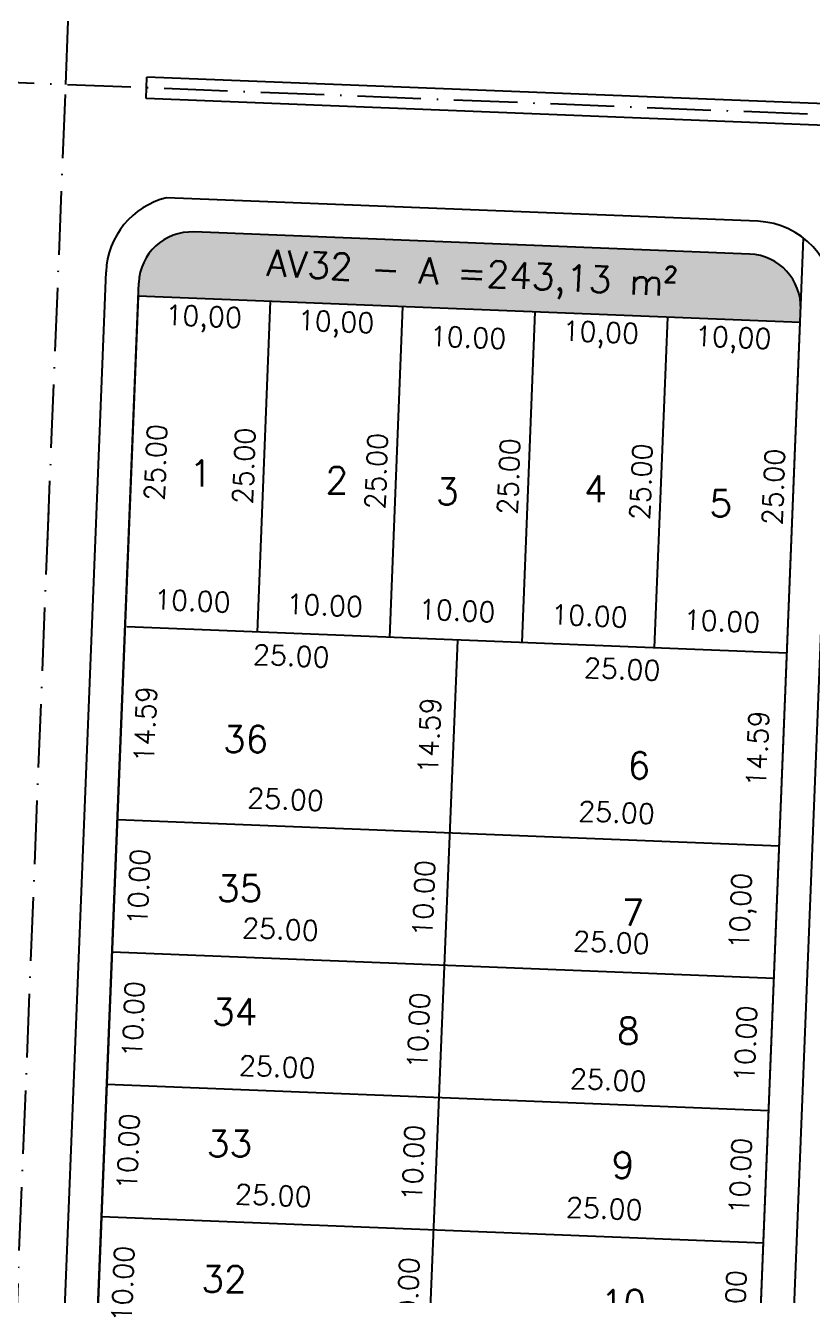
# Model space of a CAD drawing. Header units: millimetres. Extents: x 1794 to 8081, y 409 to 2272.
# Drawn here: x 6123.5 to 6182.9, y 867.6 to 963.6 of the extents above; entities that cross this region are included whole.
import ezdxf
from ezdxf.enums import TextEntityAlignment as Align

# ---------------------------------------------------------------- set-up
doc = ezdxf.new("R2010")
doc.units = ezdxf.units.MM
doc.linetypes.add('ACAD_ISO10W100', pattern=[18, 12, -3, 0, -3])
for name, color, linetype in [('02 - EIXO VIA', 2, 'ACAD_ISO10W100'), ('03 - CALÇADA', 1, 'Continuous'), ('boundary quadras', 232, 'Continuous'), ('COT', 8, 'Continuous'), ('FAIXAS VERDES', 62, 'Continuous'), ('LOTES', 2, 'Continuous'), ('QUADRAS', 3, 'Continuous'), ('Texto Lotes', 31, 'Continuous'), ('TXT CB. QDAS', 41, 'Continuous')]:
    doc.layers.add(name, color=color, linetype=linetype)
doc.styles.add('arcad1', font='romans.shx')
doc.dimstyles.new('REGIS', dxfattribs={"dimtxt": 1.5, "dimasz": 0.12, "dimexe": 0, "dimexo": 0, "dimgap": 0, "dimtad": 0, "dimzin": 4, "dimdsep": 46, "dimtxsty": 'arcad1', "dimblk1": 'BOLA', "dimblk2": 'BOLA', "dimsah": 1, "dimcen": 0.12, "dimse1": 1, "dimse2": 1, "dimsd1": 1, "dimsd2": 1, "dimclrd": 256, "dimclre": 8, "dimclrt": 1, "dimadec": 0, "dimazin": 0, "dimtfac": 1.2, "dimtix": 1, "dimtmove": 2, "dimatfit": 3, "dimldrblk": 'BOLA', "dimfxl": 0, "dimfxlon": 1, "dimtvp": 2, "dimtolj": 1, "dimtzin": 4, "dimarcsym": 0})

# ---------------------------------------------------------------- blocks, each defined once
blk = doc.blocks.new('*D983')
at = {"layer": 'Defpoints', "color": 0}
for p in [(6151.87, 938.722), (6161.889, 939), (6161.802, 936.805)]:
    blk.add_point(p, dxfattribs=at)
at = {"layer": 'COT', "color": 1, "insert": (6156.925, 940.002), "char_height": 1.5, "attachment_point": 5, "rotation": 357.71902, "style": 'arcad1'}
blk.add_mtext('\\A1;10.00', dxfattribs=at)
blk = doc.blocks.new('BOLA')
for p, q in [((-1, 0), (1, 0)), ((0, -1), (0, 1))]:
    blk.add_line(p, q)
blk.add_circle((0, 0), 0.3)
blk = doc.blocks.new('*D984')
at = {"layer": 'Defpoints', "color": 0}
for p in [(6151.2, 921.897), (6141.027, 917.748), (6150.988, 916.574)]:
    blk.add_point(p, dxfattribs=at)
at = {"layer": 'COT', "color": 1, "insert": (6146.111, 919.77), "char_height": 1.5, "attachment_point": 5, "rotation": 357.71902, "style": 'arcad1'}
blk.add_mtext('\\A1;10.00', dxfattribs=at)
blk = doc.blocks.new('*D985')
at = {"layer": 'Defpoints', "color": 0}
for p in [(6151.2, 921.897), (6161.168, 920.903), (6160.98, 916.176)]:
    blk.add_point(p, dxfattribs=at)
at = {"layer": 'COT', "color": 1, "insert": (6156.104, 919.372), "char_height": 1.5, "attachment_point": 5, "rotation": 357.71902, "style": 'arcad1'}
blk.add_mtext('\\A1;10.00', dxfattribs=at)
blk = doc.blocks.new('*D986')
at = {"layer": 'Defpoints', "color": 0}
for p in [(6161.168, 920.903), (6171.182, 921.041), (6170.972, 915.778)]:
    blk.add_point(p, dxfattribs=at)
at = {"layer": 'COT', "color": 1, "insert": (6166.096, 918.974), "char_height": 1.5, "attachment_point": 5, "rotation": 357.71902, "style": 'arcad1'}
blk.add_mtext('\\A1;10.00', dxfattribs=at)
blk = doc.blocks.new('*D987')
at = {"layer": 'Defpoints', "color": 0}
for p in [(6171.182, 921.041), (6181.199, 921.178), (6180.968, 915.379)]:
    blk.add_point(p, dxfattribs=at)
at = {"layer": 'COT', "color": 1, "insert": (6176.09, 918.576), "char_height": 1.5, "attachment_point": 5, "rotation": 357.71902, "style": 'arcad1'}
blk.add_mtext('\\A1;10.00', dxfattribs=at)
blk = doc.blocks.new('*D294')
at = {"layer": 'Defpoints', "color": 0}
for p in [(6130.584, 903.508), (6155.573, 902.732), (6155.529, 901.625)]:
    blk.add_point(p, dxfattribs=at)
at = {"layer": 'COT', "color": 1, "insert": (6143.158, 905.12), "char_height": 1.5, "attachment_point": 5, "rotation": 357.71902, "style": 'arcad1'}
blk.add_mtext('\\A1;25.00', dxfattribs=at)
blk = doc.blocks.new('*D295')
at = {"layer": 'Defpoints', "color": 0}
for p in [(6155.573, 902.732), (6180.562, 901.956), (6180.509, 900.63)]:
    blk.add_point(p, dxfattribs=at)
at = {"layer": 'COT', "color": 1, "insert": (6168.138, 904.125), "char_height": 1.5, "attachment_point": 5, "rotation": 357.71902, "style": 'arcad1'}
blk.add_mtext('\\A1;25.00', dxfattribs=at)
blk = doc.blocks.new('*D296')
at = {"layer": 'Defpoints', "color": 0}
for p in [(6130.194, 893.701), (6155.183, 892.924), (6155.138, 891.817)]:
    blk.add_point(p, dxfattribs=at)
at = {"layer": 'COT', "color": 1, "insert": (6142.768, 895.313), "char_height": 1.5, "attachment_point": 5, "rotation": 357.71902, "style": 'arcad1'}
blk.add_mtext('\\A1;25.00', dxfattribs=at)
blk = doc.blocks.new('*D297')
at = {"layer": 'Defpoints', "color": 0}
for p in [(6155.183, 892.924), (6180.171, 892.148), (6180.119, 890.822)]:
    blk.add_point(p, dxfattribs=at)
at = {"layer": 'COT', "color": 1, "insert": (6167.748, 894.318), "char_height": 1.5, "attachment_point": 5, "rotation": 357.71902, "style": 'arcad1'}
blk.add_mtext('\\A1;25.00', dxfattribs=at)
blk = doc.blocks.new('*D298')
at = {"layer": 'Defpoints', "color": 0}
for p in [(6129.955, 883.309), (6154.944, 882.533), (6154.9, 881.426)]:
    blk.add_point(p, dxfattribs=at)
at = {"layer": 'COT', "color": 1, "insert": (6142.529, 884.921), "char_height": 1.5, "attachment_point": 5, "rotation": 357.71902, "style": 'arcad1'}
blk.add_mtext('\\A1;25.00', dxfattribs=at)
blk = doc.blocks.new('*D299')
at = {"layer": 'Defpoints', "color": 0}
for p in [(6154.944, 882.533), (6179.933, 881.757), (6179.88, 880.431)]:
    blk.add_point(p, dxfattribs=at)
at = {"layer": 'COT', "color": 1, "insert": (6167.509, 883.926), "char_height": 1.5, "attachment_point": 5, "rotation": 357.71902, "style": 'arcad1'}
blk.add_mtext('\\A1;25.00', dxfattribs=at)
blk = doc.blocks.new('*D300')
at = {"layer": 'Defpoints', "color": 0}
for p in [(6129.656, 873.601), (6154.645, 872.825), (6154.601, 871.718)]:
    blk.add_point(p, dxfattribs=at)
at = {"layer": 'COT', "color": 1, "insert": (6142.23, 875.213), "char_height": 1.5, "attachment_point": 5, "rotation": 357.71902, "style": 'arcad1'}
blk.add_mtext('\\A1;25.00', dxfattribs=at)
blk = doc.blocks.new('*D301')
at = {"layer": 'Defpoints', "color": 0}
for p in [(6154.645, 872.825), (6179.634, 872.049), (6179.581, 870.723)]:
    blk.add_point(p, dxfattribs=at)
at = {"layer": 'COT', "color": 1, "insert": (6167.21, 874.218), "char_height": 1.5, "attachment_point": 5, "rotation": 357.71902, "style": 'arcad1'}
blk.add_mtext('\\A1;25.00', dxfattribs=at)
blk = doc.blocks.new('*D993')
at = {"layer": 'Defpoints', "color": 0}
for p in [(6131.248, 923.394), (6141.236, 922.997), (6140.994, 916.91)]:
    blk.add_point(p, dxfattribs=at)
at = {"layer": 'COT', "color": 1, "insert": (6136.119, 920.106), "char_height": 1.5, "attachment_point": 5, "rotation": 357.71902, "style": 'arcad1'}
blk.add_mtext('\\A1;10.00', dxfattribs=at)
blk = doc.blocks.new('*D994')
at = {"layer": 'Defpoints', "color": 0}
for p in [(6132.034, 943.126), (6131.166, 918.141), (6135.853, 917.954)]:
    blk.add_point(p, dxfattribs=at)
at = {"layer": 'COT', "color": 1, "insert": (6133.353, 930.563), "char_height": 1.5, "attachment_point": 5, "rotation": 87.71902, "style": 'arcad1'}
blk.add_mtext('\\A1;25.00', dxfattribs=at)
blk = doc.blocks.new('*D995')
at = {"layer": 'Defpoints', "color": 0}
for p in [(6131.166, 918.141), (6130.458, 903.564), (6135.272, 903.372)]:
    blk.add_point(p, dxfattribs=at)
at = {"layer": 'COT', "color": 1, "insert": (6132.565, 910.783), "char_height": 1.5, "attachment_point": 5, "rotation": 87.71902, "style": 'arcad1'}
blk.add_mtext('\\A1;14.59', dxfattribs=at)
blk = doc.blocks.new('*D996')
at = {"layer": 'Defpoints', "color": 0}
for p in [(6130.458, 903.564), (6130.06, 893.572), (6134.874, 893.38)]:
    blk.add_point(p, dxfattribs=at)
at = {"layer": 'COT', "color": 1, "insert": (6132.075, 898.496), "char_height": 1.5, "attachment_point": 5, "rotation": 87.71902, "style": 'arcad1'}
blk.add_mtext('\\A1;10.00', dxfattribs=at)
blk = doc.blocks.new('*D997')
at = {"layer": 'Defpoints', "color": 0}
for p in [(6130.06, 893.572), (6129.662, 883.58), (6134.476, 883.388)]:
    blk.add_point(p, dxfattribs=at)
at = {"layer": 'COT', "color": 1, "insert": (6131.677, 888.504), "char_height": 1.5, "attachment_point": 5, "rotation": 87.71902, "style": 'arcad1'}
blk.add_mtext('\\A1;10.00', dxfattribs=at)
blk = doc.blocks.new('*D998')
at = {"layer": 'Defpoints', "color": 0}
for p in [(6129.662, 883.58), (6129.264, 873.588), (6134.078, 873.396)]:
    blk.add_point(p, dxfattribs=at)
at = {"layer": 'COT', "color": 1, "insert": (6131.279, 878.512), "char_height": 1.5, "attachment_point": 5, "rotation": 87.71902, "style": 'arcad1'}
blk.add_mtext('\\A1;10.00', dxfattribs=at)
blk = doc.blocks.new('*D999')
at = {"layer": 'Defpoints', "color": 0}
for p in [(6129.264, 873.588), (6128.866, 863.596), (6133.68, 863.404)]:
    blk.add_point(p, dxfattribs=at)
at = {"layer": 'COT', "color": 1, "insert": (6130.881, 868.52), "char_height": 1.5, "attachment_point": 5, "rotation": 87.71902, "style": 'arcad1'}
blk.add_mtext('\\A1;10.00', dxfattribs=at)
blk = doc.blocks.new('*D1016')
at = {"layer": 'Defpoints', "color": 0}
for p in [(6155.594, 872.539), (6157.7, 872.455), (6156.846, 862.481)]:
    blk.add_point(p, dxfattribs=at)
at = {"layer": 'COT', "color": 1, "insert": (6152.397, 867.663), "char_height": 1.5, "attachment_point": 5, "rotation": 87.71902, "style": 'arcad1'}
blk.add_mtext('\\A1;10.00', dxfattribs=at)
blk = doc.blocks.new('*D1017')
at = {"layer": 'Defpoints', "color": 0}
for p in [(6155.992, 882.531), (6157.733, 882.462), (6157.7, 872.455)]:
    blk.add_point(p, dxfattribs=at)
at = {"layer": 'COT', "color": 1, "insert": (6152.795, 877.655), "char_height": 1.5, "attachment_point": 5, "rotation": 87.71902, "style": 'arcad1'}
blk.add_mtext('\\A1;10.00', dxfattribs=at)
blk = doc.blocks.new('*D1018')
at = {"layer": 'Defpoints', "color": 0}
for p in [(6156.39, 892.523), (6159.045, 892.418), (6157.733, 882.462)]:
    blk.add_point(p, dxfattribs=at)
at = {"layer": 'COT', "color": 1, "insert": (6153.193, 887.647), "char_height": 1.5, "attachment_point": 5, "rotation": 87.71902, "style": 'arcad1'}
blk.add_mtext('\\A1;10.00', dxfattribs=at)
blk = doc.blocks.new('*D1019')
at = {"layer": 'Defpoints', "color": 0}
for p in [(6156.788, 902.515), (6159.443, 902.41), (6159.045, 892.418)]:
    blk.add_point(p, dxfattribs=at)
at = {"layer": 'COT', "color": 1, "insert": (6153.591, 897.639), "char_height": 1.5, "attachment_point": 5, "rotation": 87.71902, "style": 'arcad1'}
blk.add_mtext('\\A1;10.00', dxfattribs=at)
blk = doc.blocks.new('*D1020')
at = {"layer": 'Defpoints', "color": 0}
for p in [(6157.298, 917.1), (6158.885, 917.036), (6159.443, 902.41)]:
    blk.add_point(p, dxfattribs=at)
at = {"layer": 'COT', "color": 1, "insert": (6154.01, 909.928), "char_height": 1.5, "attachment_point": 5, "rotation": 87.71902, "style": 'arcad1'}
blk.add_mtext('\\A1;14.59', dxfattribs=at)
blk = doc.blocks.new('*D1021')
at = {"layer": 'Defpoints', "color": 0}
for p in [(6178.154, 916.269), (6177.574, 901.687), (6181.478, 901.532)]:
    blk.add_point(p, dxfattribs=at)
at = {"layer": 'COT', "color": 1, "insert": (6178.771, 908.942), "char_height": 1.5, "attachment_point": 5, "rotation": 87.71902, "style": 'arcad1'}
blk.add_mtext('\\A1;14.59', dxfattribs=at)
blk = doc.blocks.new('*D1022')
at = {"layer": 'Defpoints', "color": 0}
for p in [(6178.037, 891.661), (6177.662, 881.668), (6180.682, 881.548)]:
    blk.add_point(p, dxfattribs=at)
at = {"layer": 'COT', "color": 1, "insert": (6177.883, 886.663), "char_height": 1.5, "attachment_point": 5, "rotation": 87.71902, "style": 'arcad1'}
blk.add_mtext('\\A1;10.00', dxfattribs=at)
blk = doc.blocks.new('*D1023')
at = {"layer": 'Defpoints', "color": 0}
for p in [(6177.662, 881.668), (6175.598, 871.742), (6180.284, 871.556)]:
    blk.add_point(p, dxfattribs=at)
at = {"layer": 'COT', "color": 1, "insert": (6177.485, 876.671), "char_height": 1.5, "attachment_point": 5, "rotation": 87.71902, "style": 'arcad1'}
blk.add_mtext('\\A1;10.00', dxfattribs=at)
blk = doc.blocks.new('*D1024')
at = {"layer": 'Defpoints', "color": 0}
for p in [(6175.598, 871.742), (6175.544, 861.737), (6179.886, 861.564)]:
    blk.add_point(p, dxfattribs=at)
at = {"layer": 'COT', "color": 1, "insert": (6177.087, 866.679), "char_height": 1.5, "attachment_point": 5, "rotation": 87.71902, "style": 'arcad1'}
blk.add_mtext('\\A1;10.00', dxfattribs=at)
blk = doc.blocks.new('*D1033')
at = {"layer": 'Defpoints', "color": 0}
for p in [(6180.514, 941.195), (6179.519, 916.215), (6182.489, 916.096)]:
    blk.add_point(p, dxfattribs=at)
at = {"layer": 'COT', "color": 1, "insert": (6179.988, 928.706), "char_height": 1.5, "attachment_point": 5, "rotation": 87.71902, "style": 'arcad1'}
blk.add_mtext('\\A1;25.00', dxfattribs=at)
blk = doc.blocks.new('*D322')
at = {"layer": 'Defpoints', "color": 0}
for p in [(6170.518, 941.593), (6169.523, 916.613), (6172.492, 916.494)]:
    blk.add_point(p, dxfattribs=at)
at = {"layer": 'COT', "color": 1, "insert": (6169.992, 929.104), "char_height": 1.5, "attachment_point": 5, "rotation": 87.71902, "style": 'arcad1'}
blk.add_mtext('\\A1;25.00', dxfattribs=at)
blk = doc.blocks.new('*D323')
at = {"layer": 'Defpoints', "color": 0}
for p in [(6160.526, 941.991), (6159.531, 917.011), (6162.5, 916.892)]:
    blk.add_point(p, dxfattribs=at)
at = {"layer": 'COT', "color": 1, "insert": (6160, 929.502), "char_height": 1.5, "attachment_point": 5, "rotation": 87.71902, "style": 'arcad1'}
blk.add_mtext('\\A1;25.00', dxfattribs=at)
blk = doc.blocks.new('*D324')
at = {"layer": 'Defpoints', "color": 0}
for p in [(6150.534, 942.389), (6149.539, 917.409), (6152.508, 917.29)]:
    blk.add_point(p, dxfattribs=at)
at = {"layer": 'COT', "color": 1, "insert": (6150.008, 929.9), "char_height": 1.5, "attachment_point": 5, "rotation": 87.71902, "style": 'arcad1'}
blk.add_mtext('\\A1;25.00', dxfattribs=at)
blk = doc.blocks.new('*D325')
at = {"layer": 'Defpoints', "color": 0}
for p in [(6140.542, 942.787), (6139.547, 917.807), (6142.516, 917.688)]:
    blk.add_point(p, dxfattribs=at)
at = {"layer": 'COT', "color": 1, "insert": (6140.016, 930.298), "char_height": 1.5, "attachment_point": 5, "rotation": 87.71902, "style": 'arcad1'}
blk.add_mtext('\\A1;25.00', dxfattribs=at)
blk = doc.blocks.new('*D331')
at = {"layer": 'Defpoints', "color": 0}
for p in [(6131.011, 914.336), (6156, 913.56), (6155.956, 912.453)]:
    blk.add_point(p, dxfattribs=at)
at = {"layer": 'COT', "color": 1, "insert": (6143.585, 915.948), "char_height": 1.5, "attachment_point": 5, "rotation": 357.71902, "style": 'arcad1'}
blk.add_mtext('\\A1;25.00', dxfattribs=at)
blk = doc.blocks.new('*D332')
at = {"layer": 'Defpoints', "color": 0}
for p in [(6156, 913.56), (6180.989, 912.784), (6180.936, 911.458)]:
    blk.add_point(p, dxfattribs=at)
at = {"layer": 'COT', "color": 1, "insert": (6168.565, 914.953), "char_height": 1.5, "attachment_point": 5, "rotation": 357.71902, "style": 'arcad1'}
blk.add_mtext('\\A1;25.00', dxfattribs=at)
blk = doc.blocks.new('*D1622')
at = {"layer": 'Defpoints', "color": 0}
for p in [(6180.418, 901.574), (6181.478, 901.532), (6178.037, 891.661)]:
    blk.add_point(p, dxfattribs=at)
at = {"layer": 'COT', "color": 1, "insert": (6177.71, 896.678), "char_height": 1.5, "attachment_point": 5, "rotation": 87.71902, "style": 'arcad1'}
blk.add_mtext('\\A1;10,00', dxfattribs=at)
blk = doc.blocks.new('*D1623')
at = {"layer": 'Defpoints', "color": 0}
for p in [(6171.998, 941.534), (6161.889, 939), (6171.794, 936.407)]:
    blk.add_point(p, dxfattribs=at)
at = {"layer": 'COT', "color": 1, "insert": (6166.94, 940.175), "char_height": 1.5, "attachment_point": 5, "rotation": 357.71902, "style": 'arcad1'}
blk.add_mtext('\\A1;10,00', dxfattribs=at)
blk = doc.blocks.new('*D1624')
at = {"layer": 'Defpoints', "color": 0}
for p in [(6171.998, 941.534), (6181.994, 941.136), (6181.79, 936.009)]:
    blk.add_point(p, dxfattribs=at)
at = {"layer": 'COT', "color": 1, "insert": (6176.934, 939.777), "char_height": 1.5, "attachment_point": 5, "rotation": 357.71902, "style": 'arcad1'}
blk.add_mtext('\\A1;10,00', dxfattribs=at)
blk = doc.blocks.new('*D1625')
at = {"layer": 'Defpoints', "color": 0}
for p in [(6142.022, 942.728), (6151.87, 938.722), (6141.818, 937.601)]:
    blk.add_point(p, dxfattribs=at)
at = {"layer": 'COT', "color": 1, "insert": (6146.956, 940.971), "char_height": 1.5, "attachment_point": 5, "rotation": 357.71902, "style": 'arcad1'}
blk.add_mtext('\\A1;10,00', dxfattribs=at)
blk = doc.blocks.new('*D1626')
at = {"layer": 'Defpoints', "color": 0}
for p in [(6132.034, 943.126), (6142.022, 942.728), (6131.83, 937.999)]:
    blk.add_point(p, dxfattribs=at)
at = {"layer": 'COT', "color": 1, "insert": (6136.966, 941.369), "char_height": 1.5, "attachment_point": 5, "rotation": 357.71902, "style": 'arcad1'}
blk.add_mtext('\\A1;10,00', dxfattribs=at)

msp = doc.modelspace()

# ---------------------------------------------------------------- hatches: boundary and pattern name
at = {"layer": 'FAIXAS VERDES'}
h = msp.add_hatch(dxfattribs=at)
h.set_pattern_fill('AR-SAND', color=256, scale=0.1, style=0)
h.set_pattern_definition([(37.5, (5943.82, 941.136), (-0.16, 4.89413), [0, -3.8608, 0, -4.318, 0, -4.1275]), (7.5, (5943.82, 941.136), (4.49523, 7.16825), [0, -2.0828, 0, -3.4798, 0, -1.3335]), (327.5, (5940.696, 941.136), (7.909924, 0.01437), [0, -1.27, 0, -4.572, 0, -5.969]), (317.5, (5940.696, 941.136), (7.63556, 2.2293), [0, -0.635, 0, -2.9972, 0, -3.429])])
edge = h.paths.add_edge_path()
edge.add_line((6071.142, 977.199), (6071.102, 976.2))
edge.add_arc((6075.099, 976.041), 4, 177.71902, 267.71902)
edge.add_line((6074.94, 972.044), (6116.906, 970.372))
edge.add_arc((6117.065, 974.369), 4, 267.71902, 357.71902)
edge.add_line((6121.062, 974.21), (6121.102, 975.209))
edge.add_line((6121.102, 975.209), (6071.142, 977.199))
edge = h.paths.add_edge_path()
edge.add_line((6178.196, 946.291), (6136.23, 947.963))
edge.add_arc((6136.07, 943.966), 4, 87.71902, 177.71902)
edge.add_line((6132.074, 944.125), (6132.034, 943.126))
edge.add_line((6132.034, 943.126), (6181.994, 941.136))
edge.add_line((6181.994, 941.136), (6182.034, 942.135))
edge.add_arc((6178.037, 942.294), 4, 357.71902, 447.71902)
edge = h.paths.add_edge_path()
edge.add_line((6116.055, 948.998), (6074.088, 950.67))
edge.add_arc((6073.929, 946.673), 4, 87.71902, 177.71902)
edge.add_line((6069.932, 946.832), (6069.914, 946.375))
edge.add_line((6069.914, 946.375), (6119.874, 944.385))
edge.add_line((6119.874, 944.385), (6119.893, 944.842))
edge.add_arc((6115.896, 945.002), 4, 357.71902, 447.71902)
edge = h.paths.add_edge_path()
edge.add_line((6053.904, 951.474), (6010.979, 953.184))
edge.add_arc((6010.82, 949.187), 4, 87.71902, 177.71902)
edge.add_line((6006.823, 949.346), (6006.805, 948.888))
edge.add_line((6006.805, 948.888), (6057.724, 946.86))
edge.add_line((6057.724, 946.86), (6057.742, 947.318))
edge.add_arc((6053.745, 947.477), 4, 357.71902, 447.71902)
edge = h.paths.add_edge_path()
edge.add_line((6058.951, 977.685), (6008.033, 979.713))
edge.add_line((6008.033, 979.713), (6007.978, 978.327))
edge.add_arc((6011.974, 978.167), 4, 177.71902, 267.71902)
edge.add_line((6011.815, 974.17), (6054.74, 972.461))
edge.add_arc((6054.899, 976.458), 4, 267.71902, 357.71902)
edge.add_line((6058.896, 976.298), (6058.951, 977.685))
h.paths.add_polyline_path([(5963.598, 954.329), (5958.865, 955.545), (5953.697, 957.023), (5949.97, 958.189), (5947.16, 959.125), (5945.2, 959.806), (5943.82, 960.301), (5944.1, 960.968), (5944.719, 961.984), (5945.523, 962.716), (5946.342, 963.148), (5947.289, 963.387), (5948.584, 963.338), (5950.141, 962.847), (5953.125, 961.882), (5957.226, 960.647), (5961.736, 959.408), (5967.33, 958.04), (5973.465, 956.751), (5977.816, 955.969), (5982.336, 955.269), (5985.745, 954.817), (5988.741, 954.473), (5991.045, 954.242), (5992.573, 953.768), (5993.533, 953.032), (5994.397, 951.654), (5994.607, 950.823), (5994.619, 949.472), (5983.466, 950.612), (5973.521, 952.197)])
edge = h.paths.add_edge_path()
edge.add_line((5995.81, 979.386), (5995.846, 980.28))
edge.add_arc((6007.185, 1137.781), 157.909, 246.85045, 265.88208, ccw=False)
edge.add_line((5945.106, 992.587), (5945.004, 990.024))
edge.add_arc((5949.001, 989.864), 4, 177.71902, 248.48329)
edge.add_arc((6007.284, 1137.699), 162.909, 248.48329, 264.41303)
edge.add_arc((5991.813, 979.545), 4, 264.41303, 357.71902)
h = msp.add_hatch(dxfattribs=at)
h.set_pattern_fill('AR-SAND', color=256, scale=0.1, style=0)
h.set_pattern_definition([(37.5, (6133.237, 932.096), (-0.16, 4.89413), [0, -3.8608, 0, -4.318, 0, -4.1275]), (7.5, (6133.237, 932.096), (4.49523, 7.16825), [0, -2.0828, 0, -3.4798, 0, -1.3335]), (327.5, (6130.113, 932.096), (7.90992, 0.01437), [0, -1.27, 0, -4.572, 0, -5.969]), (317.5, (6130.113, 932.096), (7.63556, 2.2293), [0, -0.635, 0, -2.9972, 0, -3.429])])
edge = h.paths.add_edge_path()
edge.add_line((6183.197, 971.344), (6183.237, 972.343))
edge.add_line((6183.237, 972.343), (6133.277, 974.333))
edge.add_line((6133.277, 974.333), (6133.237, 973.334))
edge.add_arc((6137.234, 973.175), 4, 177.71902, 267.71902)
edge.add_line((6137.075, 969.178), (6179.041, 967.506))
edge.add_arc((6179.201, 971.503), 4, 267.71902, 357.71902)
edge = h.paths.add_edge_path()
edge.add_line((6232.004, 976.587), (6224.09, 977.991))
edge.add_line((6224.09, 977.991), (6215.935, 976.497))
edge.add_line((6215.935, 976.497), (6209.054, 972.395))
edge.add_line((6209.054, 972.395), (6205.926, 971.439))
edge.add_line((6205.926, 971.439), (6202.335, 971.582))
edge.add_line((6202.335, 971.582), (6195.428, 971.858))
edge.add_line((6195.428, 971.858), (6195.388, 970.858))
edge.add_arc((6199.385, 970.699), 4, 177.71902, 267.71902)
edge.add_line((6199.225, 966.702), (6208.173, 966.346))
edge.add_arc((6208.332, 970.343), 4, 267.71902, 315.75008)
edge.add_arc((6224.09, 954.991), 18, -140.98107, 135.75008, ccw=False)
edge.add_arc((6206.998, 941.141), 4, 39.01893, 87.71902)
edge.add_line((6207.157, 945.138), (6198.38, 945.487))
edge.add_arc((6198.221, 941.49), 4, 87.71902, 177.71902)
edge.add_line((6194.224, 941.649), (6194.185, 940.65))
edge.add_line((6194.185, 940.65), (6204.834, 940.226))
edge.add_arc((6204.674, 936.229), 4, 83.90009, 87.71902, ccw=False)
edge.add_arc((6204.674, 936.229), 4, 44.01871, 83.90018, ccw=False)
edge.add_arc((6224.09, 954.991), 23, 224.01871, 326.91625)
edge.add_line((6243.362, 942.436), (6246.239, 948.792))
edge.add_line((6246.239, 948.792), (6246.922, 957.768))
edge.add_line((6246.922, 957.768), (6244.701, 965.198))
edge.add_line((6244.701, 965.198), (6239.385, 972.169))
edge.add_line((6239.385, 972.169), (6232.004, 976.587))

# ---------------------------------------------------------------- linework, layer by layer
at = {"layer": '02 - EIXO VIA', "ltscale": 0.4}
for p, q in [((6126.565, 959.088), (6129.9, 1042.821)), ((6197.133, 956.277), (6001.305, 964.077)), ((6125.182, 924.366), (6126.565, 959.088)), ((6118.119, 747.047), (6125.331, 928.103))]:
    msp.add_line(p, q, dxfattribs=at)
at = {"layer": '03 - CALÇADA'}
for p, q in [((6132.628, 958.046), (6132.693, 959.664)), ((6197.177, 957.105), (6132.693, 959.664)), ((6197.09, 955.478), (6132.628, 958.046)), ((6178.795, 948.769), (6134.164, 950.547)), ((6128.293, 912.031), (6129.605, 944.956)), ((6177.084, 755.038), (6184.552, 942.535)), ((6122.103, 756.63), (6128.293, 912.031))]:
    msp.add_line(p, q, dxfattribs=at)
for centre, start, end in [((6135.6, 944.717), 103.70478, 177.71902), ((6178.557, 942.774), 357.71902, 87.71902)]:
    msp.add_arc(centre, 6, start, end, dxfattribs=at)
at = {"layer": 'boundary quadras'}
msp.add_lwpolyline([(6181.994, 941.136), (6132.034, 943.126), (6130.772, 911.451), (6124.659, 757.981), (6174.647, 756.685)], close=True, dxfattribs=at)
at = {"layer": 'LOTES'}
for p, q in [((6141.027, 917.748), (6142.022, 942.728)), ((6151.019, 917.35), (6152.014, 942.33)), ((6161.011, 916.952), (6162.006, 941.932)), ((6171.003, 916.554), (6171.998, 941.534)), ((6180.999, 916.156), (6131.166, 918.141)), ((6150.662, 782.664), (6156.146, 917.146)), ((6180.419, 901.574), (6130.458, 903.564)), ((6180.021, 891.582), (6130.06, 893.572)), ((6179.623, 881.59), (6129.662, 883.58)), ((6179.225, 871.598), (6129.264, 873.588))]:
    msp.add_line(p, q, dxfattribs=at)
at = {"layer": 'QUADRAS'}
for p, q in [((6178.196, 946.291), (6136.23, 947.963)), ((6174.605, 755.63), (6182.248, 947.504)), ((6130.772, 911.451), (6132.074, 944.125)), ((6181.994, 941.136), (6132.034, 943.126)), ((6124.622, 757.037), (6130.772, 911.451))]:
    msp.add_line(p, q, dxfattribs=at)
for centre, start, end in [((6136.07, 943.966), 87.71902, 177.71902), ((6178.037, 942.294), 357.71902, 87.71902)]:
    msp.add_arc(centre, 4, start, end, dxfattribs=at)

# ---------------------------------------------------------------- texts
at = {"layer": 'Texto Lotes', "style": 'arcad1'}
for s, p in [('1', (6136.752, 929.739)), ('2', (6147.026, 929.225)), ('4', (6166.554, 928.563)), ('3', (6155.363, 928.369)), ('5', (6176, 927.465)), ('36', (6140.132, 909.659)), ('6', (6169.823, 907.678)), ('35', (6139.684, 898.398)), ('7', (6169.38, 896.557)), ('34', (6139.312, 889.073)), ('8', (6169.025, 887.639)), ('33', (6138.916, 879.122)), ('9', (6168.621, 877.499)), ('32', (6138.509, 868.895)), ('10', (6168.643, 867.081))]:
    msp.add_text(s, height=2, dxfattribs=at).set_placement(p, align=Align.MIDDLE_CENTER)
at = {"layer": 'TXT CB. QDAS', "style": 'arcad1'}
msp.add_text('AV32 - A =243,13 m² ', height=2, rotation=357.12262, dxfattribs=at).set_placement((6157.901, 944.832), align=Align.MIDDLE_CENTER)

# ---------------------------------------------------------------- dimensions: what is measured, and where the dimension line sits
at = {"layer": 'COT'}
for base, p1, p2, angle, picture, middle in [((6135.853, 917.954), (6132.034, 943.126), (6131.166, 918.141), 87.71902, '*D994', (6133.353, 930.563)), ((6142.516, 917.688), (6140.542, 942.787), (6139.547, 917.807), 87.71902, '*D325', (6140.016, 930.298)), ((6152.508, 917.29), (6150.534, 942.389), (6149.539, 917.409), 87.71902, '*D324', (6150.008, 929.9)), ((6162.5, 916.892), (6160.526, 941.991), (6159.531, 917.011), 87.71902, '*D323', (6160, 929.502)), ((6161.802, 936.805), (6151.87, 938.722), (6161.889, 939), 357.71902, '*D983', (6156.925, 940.002)), ((6172.492, 916.494), (6170.518, 941.593), (6169.523, 916.613), 87.71902, '*D322', (6169.992, 929.104)), ((6182.489, 916.096), (6180.514, 941.195), (6179.519, 916.215), 87.71902, '*D1033', (6179.988, 928.706)), ((6140.994, 916.91), (6131.248, 923.394), (6141.236, 922.997), 357.71902, '*D993', (6136.119, 920.106)), ((6150.988, 916.574), (6141.027, 917.748), (6151.2, 921.897), 357.71902, '*D984', (6146.111, 919.77)), ((6160.98, 916.176), (6151.2, 921.897), (6161.168, 920.903), 357.71902, '*D985', (6156.104, 919.372)), ((6170.972, 915.778), (6161.168, 920.903), (6171.182, 921.041), 357.71902, '*D986', (6166.096, 918.974)), ((6180.968, 915.379), (6171.182, 921.041), (6181.199, 921.178), 357.71902, '*D987', (6176.09, 918.576)), ((6135.272, 903.372), (6131.166, 918.141), (6130.458, 903.564), 87.71902, '*D995', (6132.565, 910.783)), ((6155.956, 912.453), (6131.011, 914.336), (6156, 913.56), 357.71902, '*D331', (6143.585, 915.948)), ((6157.298, 917.1), (6159.443, 902.41), (6158.885, 917.036), 87.71902, '*D1020', (6154.01, 909.928)), ((6180.936, 911.458), (6156, 913.56), (6180.989, 912.784), 357.71902, '*D332', (6168.565, 914.953)), ((6181.478, 901.532), (6178.154, 916.269), (6177.574, 901.687), 87.71902, '*D1021', (6178.771, 908.942)), ((6155.529, 901.625), (6130.584, 903.508), (6155.573, 902.732), 357.71902, '*D294', (6143.158, 905.12)), ((6180.509, 900.63), (6155.573, 902.732), (6180.562, 901.956), 357.71902, '*D295', (6168.138, 904.125)), ((6134.874, 893.38), (6130.458, 903.564), (6130.06, 893.572), 87.71902, '*D996', (6132.075, 898.496)), ((6156.788, 902.515), (6159.045, 892.418), (6159.443, 902.41), 87.71902, '*D1019', (6153.591, 897.639)), ((6155.138, 891.817), (6130.194, 893.701), (6155.183, 892.924), 357.71902, '*D296', (6142.768, 895.313)), ((6180.119, 890.822), (6155.183, 892.924), (6180.171, 892.148), 357.71902, '*D297', (6167.748, 894.318)), ((6134.476, 883.388), (6130.06, 893.572), (6129.662, 883.58), 87.71902, '*D997', (6131.677, 888.504)), ((6156.39, 892.523), (6157.733, 882.462), (6159.045, 892.418), 87.71902, '*D1018', (6153.193, 887.647)), ((6180.682, 881.548), (6178.037, 891.661), (6177.662, 881.668), 87.71902, '*D1022', (6177.883, 886.663)), ((6154.9, 881.426), (6129.955, 883.309), (6154.944, 882.533), 357.71902, '*D298', (6142.529, 884.921)), ((6179.88, 880.431), (6154.944, 882.533), (6179.933, 881.757), 357.71902, '*D299', (6167.509, 883.926)), ((6134.078, 873.396), (6129.662, 883.58), (6129.264, 873.588), 87.71902, '*D998', (6131.279, 878.512)), ((6155.992, 882.531), (6157.7, 872.455), (6157.733, 882.462), 87.71902, '*D1017', (6152.795, 877.655)), ((6180.284, 871.556), (6177.662, 881.668), (6175.598, 871.742), 87.71902, '*D1023', (6177.485, 876.671)), ((6154.601, 871.718), (6129.656, 873.601), (6154.645, 872.825), 357.71902, '*D300', (6142.23, 875.213)), ((6179.581, 870.723), (6154.645, 872.825), (6179.634, 872.049), 357.71902, '*D301', (6167.21, 874.218)), ((6133.68, 863.404), (6129.264, 873.588), (6128.866, 863.596), 87.71902, '*D999', (6130.881, 868.52)), ((6155.594, 872.539), (6156.846, 862.481), (6157.7, 872.455), 87.71902, '*D1016', (6152.397, 867.663)), ((6179.886, 861.564), (6175.598, 871.742), (6175.544, 861.737), 87.71902, '*D1024', (6177.087, 866.679))]:
    dim = msp.add_linear_dim(base=base, p1=p1, p2=p2, angle=angle, dimstyle='REGIS', dxfattribs=at)
    dim.commit()
    dim.dimension.update_dxf_attribs({"geometry": picture, "text_midpoint": middle})
for base, p1, p2, angle, picture, middle in [((6131.83, 937.999), (6142.022, 942.728), (6132.034, 943.126), 357.71902, '*D1626', (6136.966, 941.369)), ((6141.818, 937.601), (6151.87, 938.722), (6142.022, 942.728), 357.71902, '*D1625', (6146.956, 940.971)), ((6171.794, 936.407), (6161.889, 939), (6171.998, 941.534), 357.71902, '*D1623', (6166.94, 940.175)), ((6181.79, 936.009), (6171.998, 941.534), (6181.994, 941.136), 357.71902, '*D1624', (6176.934, 939.777)), ((6181.478, 901.532), (6178.037, 891.661), (6180.418, 901.574), 87.71902, '*D1622', (6177.71, 896.678))]:
    dim = msp.add_linear_dim(base=base, p1=p1, p2=p2, angle=angle, dimstyle='REGIS', override={"dimdsep": 44}, dxfattribs=at)
    dim.commit()
    dim.dimension.update_dxf_attribs({"geometry": picture, "text_midpoint": middle})

doc.saveas('drawing.dxf')
